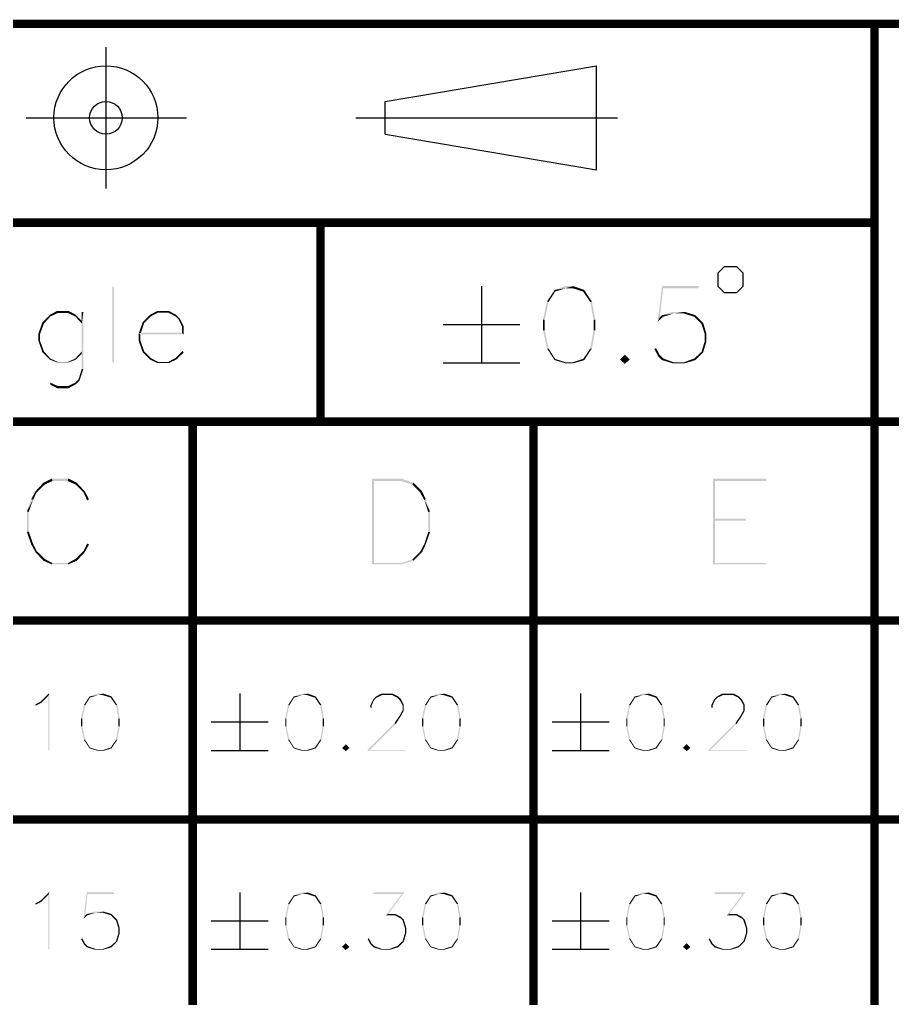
# Model space of a CAD drawing. Header units: millimetres. Extents: x 0 to 297, y 0 to 210.
# Drawn here: x 205.39 to 220.75, y 16.2 to 33.42 of the extents above; entities that cross this region are included whole.
import ezdxf

# ---------------------------------------------------------------- set-up
doc = ezdxf.new("R2010")
doc.units = ezdxf.units.MM
doc.header["$LTSCALE"] = 16.335
doc.linetypes.add('CENTER', pattern=[0.6, 0.375, -0.075, 0.075, -0.075])
doc.layers.get('0').update_dxf_attribs({"linetype": 'CONTINUOUS'})
doc.layers.add('DEFAULT_1', color=7, linetype='CENTER')

msp = doc.modelspace()

# ---------------------------------------------------------------- linework, layer by layer
at = {"color": 7, "linetype": 'Continuous'}
for p, q in [((211.823, 31.981), (215.542, 32.61)), ((215.542, 30.779), (215.542, 32.61)), ((211.823, 31.409), (211.823, 31.981)), ((211.823, 31.409), (215.542, 30.779)), ((191.19, 29.827), (220.44, 29.827)), ((210.69, 29.827), (210.69, 26.327)), ((210.723, 29.808), (220.473, 29.808)), ((210.723, 29.808), (210.723, 26.308)), ((220.473, 29.808), (220.473, 26.308)), ((213.52, 28.733), (213.52, 27.383)), ((212.845, 28.058), (214.195, 28.058)), ((212.845, 27.383), (214.195, 27.383)), ((191.19, 26.327), (220.44, 26.327)), ((210.723, 26.308), (220.473, 26.308)), ((209.263, 21.563), (209.263, 20.563)), ((215.263, 21.563), (215.263, 20.563)), ((208.763, 21.063), (209.763, 21.063)), ((214.763, 21.063), (215.763, 21.063)), ((208.763, 20.563), (209.763, 20.563)), ((214.763, 20.563), (215.763, 20.563)), ((209.263, 18.063), (209.263, 17.063)), ((215.263, 18.063), (215.263, 17.063)), ((208.763, 17.563), (209.763, 17.563)), ((214.763, 17.563), (215.763, 17.563)), ((208.763, 17.063), (209.763, 17.063)), ((214.763, 17.063), (215.763, 17.063))]:
    msp.add_line(p, q, dxfattribs=at)
at = {"color": 7, "linetype": 'Continuous', "const_width": 0.15}
for points in [[(179.434, 33.348), (291.734, 33.348)], [(220.434, 5.348), (220.434, 33.348)], [(179.434, 29.848), (220.43, 29.848)], [(210.684, 26.348), (210.684, 29.848)], [(179.434, 26.348), (291.734, 26.348)], [(208.434, 26.348), (208.434, 5.348)], [(214.434, 26.348), (214.434, 5.348)], [(179.434, 22.848), (243.734, 22.848)], [(179.434, 19.348), (243.734, 19.348)]]:
    msp.add_lwpolyline(points, dxfattribs=at)
at = {"color": 7, "linetype": 'Continuous'}
msp.add_lwpolyline([(217.676, 28.958), (217.676, 28.733), (217.789, 28.621), (218.014, 28.621), (218.126, 28.733), (218.126, 28.958), (218.014, 29.071), (217.789, 29.071), (217.676, 28.958)], dxfattribs=at)
for radius in [0.915, 0.288]:
    msp.add_circle((206.909, 31.695), radius, dxfattribs=at)
for points in [[(207.053, 28.721), (207.024, 27.39), (207.024, 28.721)], [(207.024, 27.39), (207.053, 28.721), (207.053, 27.39)], [(214.815, 28.637), (214.671, 28.463), (214.806, 28.666)], [(214.671, 28.463), (214.815, 28.637), (214.699, 28.454)], [(215.133, 28.733), (214.998, 28.695), (214.806, 28.666)], [(215.133, 28.733), (214.806, 28.666), (214.998, 28.733)], [(214.806, 28.666), (214.998, 28.695), (214.815, 28.637)], [(215.124, 28.695), (214.998, 28.695), (215.133, 28.733)], [(215.124, 28.695), (215.133, 28.733), (215.326, 28.666)], [(215.326, 28.666), (215.307, 28.637), (215.124, 28.695)], [(215.307, 28.637), (215.326, 28.666), (215.461, 28.463)], [(215.461, 28.463), (215.432, 28.454), (215.307, 28.637)], [(216.715, 28.695), (216.618, 28.106), (216.696, 28.733)], [(216.715, 28.695), (216.657, 28.184), (216.618, 28.106)], [(216.696, 28.733), (217.342, 28.733), (216.715, 28.695)], [(216.715, 28.695), (217.342, 28.733), (217.342, 28.695)], [(214.699, 28.454), (214.603, 28.145), (214.671, 28.463)], [(214.603, 28.145), (214.699, 28.454), (214.632, 28.135)], [(215.432, 28.454), (215.461, 28.463), (215.519, 28.145)], [(215.519, 28.145), (215.49, 28.135), (215.432, 28.454)], [(206.06, 28.258), (205.925, 28.229), (206.05, 28.296)], [(205.925, 28.229), (206.06, 28.258), (205.934, 28.2)], [(206.05, 28.296), (206.252, 28.296), (206.06, 28.258)], [(206.243, 28.258), (206.06, 28.258), (206.252, 28.296)], [(206.243, 28.258), (206.252, 28.296), (206.378, 28.229)], [(206.378, 28.229), (206.368, 28.2), (206.243, 28.258)], [(206.513, 28.277), (206.484, 28.123), (206.484, 28.277)], [(206.484, 28.075), (206.484, 28.123), (206.513, 28.277)], [(206.484, 27.583), (206.484, 28.075), (206.513, 28.277)], [(206.484, 27.544), (206.484, 27.583), (206.513, 28.277)], [(206.484, 27.274), (206.484, 27.544), (206.513, 28.277)], [(206.484, 27.274), (206.513, 28.277), (206.513, 27.274)], [(207.824, 28.267), (207.689, 28.229), (207.815, 28.296)], [(207.689, 28.229), (207.824, 28.267), (207.699, 28.2)], [(207.815, 28.296), (208.017, 28.296), (207.824, 28.267)], [(208.007, 28.267), (207.824, 28.267), (208.017, 28.296)], [(208.007, 28.267), (208.017, 28.296), (208.142, 28.229)], [(208.142, 28.229), (208.133, 28.2), (208.007, 28.267)], [(217.091, 28.28), (216.898, 28.251), (216.696, 28.222)], [(217.091, 28.28), (216.696, 28.222), (216.888, 28.28)], [(216.696, 28.222), (216.898, 28.251), (216.715, 28.193)], [(217.081, 28.251), (216.898, 28.251), (217.091, 28.28)], [(217.081, 28.251), (217.091, 28.28), (217.284, 28.222)], [(217.284, 28.222), (217.264, 28.193), (217.081, 28.251)], [(205.819, 28.075), (205.722, 27.901), (205.79, 28.094)], [(205.934, 28.2), (205.79, 28.094), (205.925, 28.229)], [(205.79, 28.094), (205.934, 28.2), (205.819, 28.075)], [(206.368, 28.2), (206.378, 28.229), (206.484, 28.123)], [(206.484, 28.123), (206.484, 28.075), (206.368, 28.2)], [(207.583, 28.084), (207.487, 27.901), (207.554, 28.094)], [(207.583, 28.084), (207.525, 27.911), (207.487, 27.901)], [(207.699, 28.2), (207.554, 28.094), (207.689, 28.229)], [(207.554, 28.094), (207.699, 28.2), (207.583, 28.084)], [(208.133, 28.2), (208.142, 28.229), (208.21, 28.161)], [(208.21, 28.161), (208.191, 28.142), (208.133, 28.2)], [(208.191, 28.142), (208.21, 28.161), (208.277, 28.026)], [(208.277, 28.026), (208.249, 28.017), (208.191, 28.142)], [(214.632, 28.135), (214.603, 27.952), (214.603, 28.145)], [(214.603, 27.952), (214.632, 28.135), (214.632, 27.952)], [(215.49, 27.952), (215.49, 28.135), (215.519, 28.145)], [(215.49, 27.952), (215.519, 28.145), (215.519, 27.952)], [(216.657, 28.184), (216.715, 28.193), (216.618, 28.106)], [(216.715, 28.193), (216.657, 28.184), (216.696, 28.222)], [(217.264, 28.193), (217.284, 28.222), (217.419, 28.087)], [(217.419, 28.087), (217.39, 28.068), (217.264, 28.193)], [(217.39, 28.068), (217.419, 28.087), (217.477, 27.894)], [(205.722, 27.901), (205.819, 28.075), (205.751, 27.891)], [(207.525, 27.911), (208.249, 27.911), (207.487, 27.901)], [(207.516, 27.882), (207.487, 27.901), (208.249, 27.911)], [(208.277, 27.882), (207.516, 27.882), (208.249, 27.911)], [(208.249, 27.911), (208.249, 28.017), (208.277, 28.026)], [(208.249, 27.911), (208.277, 28.026), (208.277, 27.882)], [(214.632, 27.952), (214.671, 27.634), (214.603, 27.952)], [(214.671, 27.634), (214.632, 27.952), (214.699, 27.634)], [(215.519, 27.952), (215.432, 27.634), (215.49, 27.952)], [(215.432, 27.634), (215.519, 27.952), (215.461, 27.634)], [(217.477, 27.894), (217.448, 27.885), (217.39, 28.068)], [(205.751, 27.891), (205.722, 27.766), (205.722, 27.901)], [(205.722, 27.766), (205.751, 27.891), (205.751, 27.766)], [(205.751, 27.766), (205.79, 27.573), (205.722, 27.766)], [(205.751, 27.766), (205.819, 27.583), (205.79, 27.573)], [(207.516, 27.882), (207.487, 27.766), (207.487, 27.901)], [(207.516, 27.882), (207.516, 27.776), (207.487, 27.766)], [(207.487, 27.766), (207.516, 27.776), (207.583, 27.583)], [(207.583, 27.583), (207.554, 27.573), (207.487, 27.766)], [(217.477, 27.759), (217.39, 27.576), (217.448, 27.769)], [(217.39, 27.576), (217.477, 27.759), (217.419, 27.566)], [(217.448, 27.769), (217.448, 27.885), (217.477, 27.894)], [(217.448, 27.769), (217.477, 27.894), (217.477, 27.759)], [(205.79, 27.573), (205.819, 27.583), (205.934, 27.457)], [(205.934, 27.457), (205.925, 27.438), (205.79, 27.573)], [(206.484, 27.544), (206.368, 27.457), (206.484, 27.583)], [(207.554, 27.573), (207.583, 27.583), (207.699, 27.467)], [(207.699, 27.467), (207.689, 27.438), (207.554, 27.573)], [(208.277, 27.564), (208.133, 27.467), (208.258, 27.592)], [(208.133, 27.467), (208.277, 27.564), (208.142, 27.438)], [(214.699, 27.634), (214.806, 27.431), (214.671, 27.634)], [(214.699, 27.634), (214.815, 27.451), (214.806, 27.431)], [(215.461, 27.634), (215.307, 27.451), (215.432, 27.634)], [(215.307, 27.451), (215.461, 27.634), (215.326, 27.431)], [(216.561, 27.624), (216.589, 27.644), (216.657, 27.518)], [(216.657, 27.518), (216.628, 27.499), (216.561, 27.624)], [(217.419, 27.566), (217.264, 27.46), (217.39, 27.576)], [(217.264, 27.46), (217.419, 27.566), (217.284, 27.431)], [(205.925, 27.438), (205.934, 27.457), (206.06, 27.4)], [(206.06, 27.4), (206.05, 27.39), (205.925, 27.438)], [(206.06, 27.4), (206.243, 27.4), (206.05, 27.39)], [(206.252, 27.39), (206.05, 27.39), (206.243, 27.4)], [(206.378, 27.438), (206.243, 27.4), (206.368, 27.457)], [(206.243, 27.4), (206.378, 27.438), (206.252, 27.39)], [(206.368, 27.457), (206.484, 27.544), (206.378, 27.438)], [(207.689, 27.438), (207.699, 27.467), (207.824, 27.4)], [(207.824, 27.4), (207.815, 27.38), (207.689, 27.438)], [(207.824, 27.4), (208.007, 27.4), (207.815, 27.38)], [(208.017, 27.38), (207.815, 27.38), (208.007, 27.4)], [(208.142, 27.438), (208.007, 27.4), (208.133, 27.467)], [(208.007, 27.4), (208.142, 27.438), (208.017, 27.38)], [(214.806, 27.431), (214.815, 27.451), (214.998, 27.393)], [(214.998, 27.393), (214.998, 27.374), (214.806, 27.431)], [(214.998, 27.393), (215.124, 27.393), (214.998, 27.374)], [(215.133, 27.374), (214.998, 27.374), (215.124, 27.393)], [(215.326, 27.431), (215.124, 27.393), (215.307, 27.451)], [(215.124, 27.393), (215.326, 27.431), (215.133, 27.374)], [(215.953, 27.441), (216.04, 27.528), (216.127, 27.441)], [(216.127, 27.441), (216.04, 27.364), (215.953, 27.441)], [(216.628, 27.499), (216.657, 27.518), (216.715, 27.46)], [(216.715, 27.46), (216.696, 27.431), (216.628, 27.499)], [(216.696, 27.431), (216.715, 27.46), (216.898, 27.393)], [(216.898, 27.393), (216.888, 27.374), (216.696, 27.431)], [(216.898, 27.393), (217.081, 27.393), (216.888, 27.374)], [(217.091, 27.374), (216.888, 27.374), (217.081, 27.393)], [(217.284, 27.431), (217.081, 27.393), (217.264, 27.46)], [(217.081, 27.393), (217.284, 27.431), (217.091, 27.374)], [(206.513, 27.274), (206.426, 27.091), (206.484, 27.274)], [(206.426, 27.091), (206.513, 27.274), (206.445, 27.072)], [(206.445, 27.072), (206.368, 27.033), (206.426, 27.091)], [(206.368, 27.033), (206.445, 27.072), (206.378, 27.004)], [(205.925, 27.004), (205.934, 27.033), (206.06, 26.975)], [(206.06, 26.975), (206.05, 26.937), (205.925, 27.004)], [(206.06, 26.975), (206.243, 26.975), (206.05, 26.937)], [(206.252, 26.937), (206.05, 26.937), (206.243, 26.975)], [(206.378, 27.004), (206.243, 26.975), (206.368, 27.033)], [(206.243, 26.975), (206.378, 27.004), (206.252, 26.937)], [(205.969, 25.304), (205.808, 25.272), (205.958, 25.347)], [(205.958, 25.347), (206.247, 25.347), (205.969, 25.304)], [(206.237, 25.304), (205.969, 25.304), (206.247, 25.347)], [(206.237, 25.304), (206.247, 25.347), (206.397, 25.272)], [(211.594, 25.347), (212.108, 25.347), (211.626, 25.304)], [(211.626, 25.304), (211.594, 23.836), (211.594, 25.347)], [(212.097, 25.304), (211.626, 25.304), (212.108, 25.347)], [(212.097, 25.304), (212.108, 25.347), (212.322, 25.272)], [(217.594, 25.347), (218.526, 25.347), (217.626, 25.304)], [(217.626, 25.304), (217.594, 23.836), (217.594, 25.347)], [(217.626, 25.304), (218.526, 25.347), (218.526, 25.304)], [(205.83, 25.24), (205.669, 25.122), (205.808, 25.272)], [(205.669, 25.122), (205.83, 25.24), (205.69, 25.101)], [(205.808, 25.272), (205.969, 25.304), (205.83, 25.24)], [(206.397, 25.272), (206.376, 25.24), (206.237, 25.304)], [(206.376, 25.24), (206.397, 25.272), (206.537, 25.122)], [(206.537, 25.122), (206.515, 25.101), (206.376, 25.24)], [(211.626, 25.304), (211.626, 23.858), (211.594, 23.836)], [(212.322, 25.272), (212.301, 25.24), (212.097, 25.304)], [(212.301, 25.24), (212.322, 25.272), (212.472, 25.122)], [(212.472, 25.122), (212.44, 25.101), (212.301, 25.24)], [(217.626, 25.304), (217.626, 24.64), (217.594, 23.836)], [(205.626, 24.972), (205.519, 24.768), (205.594, 24.983)], [(205.69, 25.101), (205.594, 24.983), (205.669, 25.122)], [(205.594, 24.983), (205.69, 25.101), (205.626, 24.972)], [(206.515, 25.101), (206.537, 25.122), (206.612, 24.983)], [(206.612, 24.983), (206.58, 24.961), (206.515, 25.101)], [(212.44, 25.101), (212.472, 25.122), (212.537, 24.983)], [(212.537, 24.983), (212.515, 24.961), (212.44, 25.101)], [(212.515, 24.961), (212.537, 24.983), (212.612, 24.768)], [(205.519, 24.768), (205.626, 24.972), (205.551, 24.758)], [(212.612, 24.768), (212.58, 24.758), (212.515, 24.961)], [(205.551, 24.758), (205.519, 24.404), (205.519, 24.768)], [(205.551, 24.758), (205.551, 24.415), (205.519, 24.404)], [(212.58, 24.404), (212.58, 24.758), (212.612, 24.768)], [(212.58, 24.404), (212.612, 24.768), (212.612, 24.404)], [(217.626, 24.64), (217.626, 24.608), (217.594, 23.836)], [(217.626, 24.608), (218.172, 24.64), (218.172, 24.608)], [(217.626, 24.64), (218.172, 24.64), (217.626, 24.608)], [(217.626, 24.608), (217.626, 23.858), (217.594, 23.836)], [(205.519, 24.404), (205.551, 24.415), (205.626, 24.201)], [(205.626, 24.201), (205.594, 24.19), (205.519, 24.404)], [(212.612, 24.404), (212.515, 24.201), (212.58, 24.404)], [(212.515, 24.201), (212.612, 24.404), (212.537, 24.19)], [(205.594, 24.19), (205.626, 24.201), (205.69, 24.072)], [(205.69, 24.072), (205.669, 24.051), (205.594, 24.19)], [(206.612, 24.19), (206.515, 24.072), (206.58, 24.201)], [(206.515, 24.072), (206.612, 24.19), (206.537, 24.051)], [(212.537, 24.19), (212.44, 24.061), (212.515, 24.201)], [(212.44, 24.061), (212.537, 24.19), (212.472, 24.051)], [(205.669, 24.051), (205.69, 24.072), (205.83, 23.933)], [(205.83, 23.933), (205.808, 23.901), (205.669, 24.051)], [(206.537, 24.051), (206.376, 23.933), (206.515, 24.072)], [(206.376, 23.933), (206.537, 24.051), (206.397, 23.901)], [(212.472, 24.051), (212.301, 23.922), (212.44, 24.061)], [(212.301, 23.922), (212.472, 24.051), (212.322, 23.901)], [(205.808, 23.901), (205.83, 23.933), (205.969, 23.858)], [(205.969, 23.858), (205.958, 23.836), (205.808, 23.901)], [(205.969, 23.858), (206.237, 23.858), (205.958, 23.836)], [(206.247, 23.836), (205.958, 23.836), (206.237, 23.858)], [(206.397, 23.901), (206.237, 23.858), (206.376, 23.933)], [(206.237, 23.858), (206.397, 23.901), (206.247, 23.836)], [(211.626, 23.858), (212.097, 23.858), (211.594, 23.836)], [(212.108, 23.836), (211.594, 23.836), (212.097, 23.858)], [(212.322, 23.901), (212.097, 23.858), (212.301, 23.922)], [(212.097, 23.858), (212.322, 23.901), (212.108, 23.836)], [(217.626, 23.858), (218.526, 23.858), (217.594, 23.836)], [(217.594, 23.836), (218.526, 23.858), (218.526, 23.836)], [(205.915, 21.563), (205.894, 21.52), (205.758, 21.42)], [(205.915, 21.563), (205.758, 21.42), (205.901, 21.563)], [(205.894, 20.563), (205.894, 21.52), (205.915, 21.563)], [(205.894, 20.563), (205.915, 21.563), (205.915, 20.563)], [(206.865, 21.563), (206.765, 21.535), (206.622, 21.513)], [(206.865, 21.563), (206.622, 21.513), (206.765, 21.563)], [(206.622, 21.513), (206.765, 21.535), (206.629, 21.492)], [(206.858, 21.535), (206.765, 21.535), (206.865, 21.563)], [(206.858, 21.535), (206.865, 21.563), (207.008, 21.513)], [(207.008, 21.513), (206.994, 21.492), (206.858, 21.535)], [(210.458, 21.563), (210.358, 21.535), (210.215, 21.513)], [(210.458, 21.563), (210.215, 21.513), (210.358, 21.563)], [(210.215, 21.513), (210.358, 21.535), (210.222, 21.492)], [(210.451, 21.535), (210.358, 21.535), (210.458, 21.563)], [(210.451, 21.535), (210.458, 21.563), (210.601, 21.513)], [(210.601, 21.513), (210.586, 21.492), (210.451, 21.535)], [(211.765, 21.535), (211.665, 21.513), (211.758, 21.563)], [(211.665, 21.513), (211.765, 21.535), (211.672, 21.492)], [(211.758, 21.563), (211.951, 21.563), (211.765, 21.535)], [(211.951, 21.535), (211.765, 21.535), (211.951, 21.563)], [(211.951, 21.535), (211.951, 21.563), (212.051, 21.513)], [(212.051, 21.513), (212.036, 21.492), (211.951, 21.535)], [(212.865, 21.563), (212.765, 21.535), (212.622, 21.513)], [(212.865, 21.563), (212.622, 21.513), (212.765, 21.563)], [(212.622, 21.513), (212.765, 21.535), (212.629, 21.492)], [(212.858, 21.535), (212.765, 21.535), (212.865, 21.563)], [(212.858, 21.535), (212.865, 21.563), (213.008, 21.513)], [(213.008, 21.513), (212.994, 21.492), (212.858, 21.535)], [(216.458, 21.563), (216.358, 21.535), (216.215, 21.513)], [(216.458, 21.563), (216.215, 21.513), (216.358, 21.563)], [(216.215, 21.513), (216.358, 21.535), (216.222, 21.492)], [(216.451, 21.535), (216.358, 21.535), (216.458, 21.563)], [(216.451, 21.535), (216.458, 21.563), (216.601, 21.513)], [(216.601, 21.513), (216.586, 21.492), (216.451, 21.535)], [(217.765, 21.535), (217.665, 21.513), (217.758, 21.563)], [(217.665, 21.513), (217.765, 21.535), (217.672, 21.492)], [(217.758, 21.563), (217.951, 21.563), (217.765, 21.535)], [(217.951, 21.535), (217.765, 21.535), (217.951, 21.563)], [(217.951, 21.535), (217.951, 21.563), (218.051, 21.513)], [(218.051, 21.513), (218.036, 21.492), (217.951, 21.535)], [(218.865, 21.563), (218.765, 21.535), (218.622, 21.513)], [(218.865, 21.563), (218.622, 21.513), (218.765, 21.563)], [(218.622, 21.513), (218.765, 21.535), (218.629, 21.492)], [(218.858, 21.535), (218.765, 21.535), (218.865, 21.563)], [(218.858, 21.535), (218.865, 21.563), (219.008, 21.513)], [(219.008, 21.513), (218.994, 21.492), (218.858, 21.535)], [(205.772, 21.399), (205.665, 21.37), (205.758, 21.42)], [(205.665, 21.37), (205.772, 21.399), (205.672, 21.349)], [(205.758, 21.42), (205.894, 21.52), (205.772, 21.399)], [(206.544, 21.356), (206.472, 21.127), (206.522, 21.363)], [(206.629, 21.492), (206.522, 21.363), (206.622, 21.513)], [(206.522, 21.363), (206.629, 21.492), (206.544, 21.356)], [(206.994, 21.492), (207.008, 21.513), (207.108, 21.363)], [(207.108, 21.363), (207.086, 21.356), (206.994, 21.492)], [(207.086, 21.356), (207.108, 21.363), (207.151, 21.127)], [(210.136, 21.356), (210.065, 21.127), (210.115, 21.363)], [(210.222, 21.492), (210.115, 21.363), (210.215, 21.513)], [(210.115, 21.363), (210.222, 21.492), (210.136, 21.356)], [(210.586, 21.492), (210.601, 21.513), (210.701, 21.363)], [(210.701, 21.363), (210.679, 21.356), (210.586, 21.492)], [(210.679, 21.356), (210.701, 21.363), (210.744, 21.127)], [(211.629, 21.449), (211.565, 21.363), (211.615, 21.463)], [(211.565, 21.363), (211.629, 21.449), (211.586, 21.356)], [(211.586, 21.356), (211.565, 21.313), (211.565, 21.363)], [(211.672, 21.492), (211.615, 21.463), (211.665, 21.513)], [(211.615, 21.463), (211.672, 21.492), (211.629, 21.449)], [(212.036, 21.492), (212.051, 21.513), (212.101, 21.463)], [(212.101, 21.463), (212.079, 21.449), (212.036, 21.492)], [(212.079, 21.449), (212.101, 21.463), (212.151, 21.363)], [(212.151, 21.363), (212.129, 21.356), (212.079, 21.449)], [(212.129, 21.27), (212.129, 21.356), (212.151, 21.363)], [(212.129, 21.27), (212.151, 21.363), (212.151, 21.263)], [(212.544, 21.356), (212.472, 21.127), (212.522, 21.363)], [(212.629, 21.492), (212.522, 21.363), (212.622, 21.513)], [(212.522, 21.363), (212.629, 21.492), (212.544, 21.356)], [(212.994, 21.492), (213.008, 21.513), (213.108, 21.363)], [(213.108, 21.363), (213.086, 21.356), (212.994, 21.492)], [(213.086, 21.356), (213.108, 21.363), (213.151, 21.127)], [(216.136, 21.356), (216.065, 21.127), (216.115, 21.363)], [(216.222, 21.492), (216.115, 21.363), (216.215, 21.513)], [(216.115, 21.363), (216.222, 21.492), (216.136, 21.356)], [(216.586, 21.492), (216.601, 21.513), (216.701, 21.363)], [(216.701, 21.363), (216.679, 21.356), (216.586, 21.492)], [(216.679, 21.356), (216.701, 21.363), (216.744, 21.127)], [(217.629, 21.449), (217.565, 21.363), (217.615, 21.463)], [(217.565, 21.363), (217.629, 21.449), (217.586, 21.356)], [(217.586, 21.356), (217.565, 21.313), (217.565, 21.363)], [(217.672, 21.492), (217.615, 21.463), (217.665, 21.513)], [(217.615, 21.463), (217.672, 21.492), (217.629, 21.449)], [(218.036, 21.492), (218.051, 21.513), (218.101, 21.463)], [(218.101, 21.463), (218.079, 21.449), (218.036, 21.492)], [(218.079, 21.449), (218.101, 21.463), (218.151, 21.363)], [(218.151, 21.363), (218.129, 21.356), (218.079, 21.449)], [(218.129, 21.27), (218.129, 21.356), (218.151, 21.363)], [(218.129, 21.27), (218.151, 21.363), (218.151, 21.263)], [(218.544, 21.356), (218.472, 21.127), (218.522, 21.363)], [(218.629, 21.492), (218.522, 21.363), (218.622, 21.513)], [(218.522, 21.363), (218.629, 21.492), (218.544, 21.356)], [(218.994, 21.492), (219.008, 21.513), (219.108, 21.363)], [(219.108, 21.363), (219.086, 21.356), (218.994, 21.492)], [(219.086, 21.356), (219.108, 21.363), (219.151, 21.127)], [(206.472, 21.127), (206.544, 21.356), (206.494, 21.12)], [(207.151, 21.127), (207.129, 21.12), (207.086, 21.356)], [(210.065, 21.127), (210.136, 21.356), (210.086, 21.12)], [(210.744, 21.127), (210.722, 21.12), (210.679, 21.356)], [(211.565, 21.313), (211.586, 21.356), (211.586, 21.313)], [(212.151, 21.263), (212.079, 21.177), (212.129, 21.27)], [(212.079, 21.177), (212.151, 21.263), (212.101, 21.17)], [(212.472, 21.127), (212.544, 21.356), (212.494, 21.12)], [(213.151, 21.127), (213.129, 21.12), (213.086, 21.356)], [(216.065, 21.127), (216.136, 21.356), (216.086, 21.12)], [(216.744, 21.127), (216.722, 21.12), (216.679, 21.356)], [(217.565, 21.313), (217.586, 21.356), (217.586, 21.313)], [(218.151, 21.263), (218.079, 21.177), (218.129, 21.27)], [(218.079, 21.177), (218.151, 21.263), (218.101, 21.17)], [(218.472, 21.127), (218.544, 21.356), (218.494, 21.12)], [(219.151, 21.127), (219.129, 21.12), (219.086, 21.356)], [(206.494, 21.12), (206.472, 20.985), (206.472, 21.127)], [(206.472, 20.985), (206.494, 21.12), (206.494, 20.985)], [(207.129, 20.985), (207.129, 21.12), (207.151, 21.127)], [(207.129, 20.985), (207.151, 21.127), (207.151, 20.985)], [(210.086, 21.12), (210.065, 20.985), (210.065, 21.127)], [(210.065, 20.985), (210.086, 21.12), (210.086, 20.985)], [(210.722, 20.985), (210.722, 21.12), (210.744, 21.127)], [(210.722, 20.985), (210.744, 21.127), (210.744, 20.985)], [(212.008, 21.027), (211.501, 20.556), (211.986, 21.042)], [(212.008, 21.027), (211.551, 20.57), (211.501, 20.556)], [(212.101, 21.17), (211.986, 21.042), (212.079, 21.177)], [(211.986, 21.042), (212.101, 21.17), (212.008, 21.027)], [(212.494, 21.12), (212.472, 20.985), (212.472, 21.127)], [(212.472, 20.985), (212.494, 21.12), (212.494, 20.985)], [(213.129, 20.985), (213.129, 21.12), (213.151, 21.127)], [(213.129, 20.985), (213.151, 21.127), (213.151, 20.985)], [(216.086, 21.12), (216.065, 20.985), (216.065, 21.127)], [(216.065, 20.985), (216.086, 21.12), (216.086, 20.985)], [(216.722, 20.985), (216.722, 21.12), (216.744, 21.127)], [(216.722, 20.985), (216.744, 21.127), (216.744, 20.985)], [(218.008, 21.027), (217.501, 20.556), (217.986, 21.042)], [(218.008, 21.027), (217.551, 20.57), (217.501, 20.556)], [(218.101, 21.17), (217.986, 21.042), (218.079, 21.177)], [(217.986, 21.042), (218.101, 21.17), (218.008, 21.027)], [(218.494, 21.12), (218.472, 20.985), (218.472, 21.127)], [(218.472, 20.985), (218.494, 21.12), (218.494, 20.985)], [(219.129, 20.985), (219.129, 21.12), (219.151, 21.127)], [(219.129, 20.985), (219.151, 21.127), (219.151, 20.985)], [(206.494, 20.985), (206.522, 20.749), (206.472, 20.985)], [(206.522, 20.749), (206.494, 20.985), (206.544, 20.749)], [(207.151, 20.985), (207.086, 20.749), (207.129, 20.985)], [(207.086, 20.749), (207.151, 20.985), (207.108, 20.749)], [(210.086, 20.985), (210.115, 20.749), (210.065, 20.985)], [(210.115, 20.749), (210.086, 20.985), (210.136, 20.749)], [(210.744, 20.985), (210.679, 20.749), (210.722, 20.985)], [(210.679, 20.749), (210.744, 20.985), (210.701, 20.749)], [(212.494, 20.985), (212.522, 20.749), (212.472, 20.985)], [(212.522, 20.749), (212.494, 20.985), (212.544, 20.749)], [(213.151, 20.985), (213.086, 20.749), (213.129, 20.985)], [(213.086, 20.749), (213.151, 20.985), (213.108, 20.749)], [(216.086, 20.985), (216.115, 20.749), (216.065, 20.985)], [(216.115, 20.749), (216.086, 20.985), (216.136, 20.749)], [(216.744, 20.985), (216.679, 20.749), (216.722, 20.985)], [(216.679, 20.749), (216.744, 20.985), (216.701, 20.749)], [(218.494, 20.985), (218.522, 20.749), (218.472, 20.985)], [(218.522, 20.749), (218.494, 20.985), (218.544, 20.749)], [(219.151, 20.985), (219.086, 20.749), (219.129, 20.985)], [(219.086, 20.749), (219.151, 20.985), (219.108, 20.749)], [(206.544, 20.749), (206.622, 20.599), (206.522, 20.749)], [(206.544, 20.749), (206.629, 20.613), (206.622, 20.599)], [(207.108, 20.749), (206.994, 20.613), (207.086, 20.749)], [(206.994, 20.613), (207.108, 20.749), (207.008, 20.599)], [(210.136, 20.749), (210.215, 20.599), (210.115, 20.749)], [(210.136, 20.749), (210.222, 20.613), (210.215, 20.599)], [(210.701, 20.749), (210.586, 20.613), (210.679, 20.749)], [(210.586, 20.613), (210.701, 20.749), (210.601, 20.599)], [(211.065, 20.606), (211.129, 20.67), (211.194, 20.606)], [(212.544, 20.749), (212.622, 20.599), (212.522, 20.749)], [(212.544, 20.749), (212.629, 20.613), (212.622, 20.599)], [(213.108, 20.749), (212.994, 20.613), (213.086, 20.749)], [(212.994, 20.613), (213.108, 20.749), (213.008, 20.599)], [(216.136, 20.749), (216.215, 20.599), (216.115, 20.749)], [(216.136, 20.749), (216.222, 20.613), (216.215, 20.599)], [(216.701, 20.749), (216.586, 20.613), (216.679, 20.749)], [(216.586, 20.613), (216.701, 20.749), (216.601, 20.599)], [(217.065, 20.606), (217.129, 20.67), (217.194, 20.606)], [(218.544, 20.749), (218.622, 20.599), (218.522, 20.749)], [(218.544, 20.749), (218.629, 20.613), (218.622, 20.599)], [(219.108, 20.749), (218.994, 20.613), (219.086, 20.749)], [(218.994, 20.613), (219.108, 20.749), (219.008, 20.599)], [(206.622, 20.599), (206.629, 20.613), (206.765, 20.57)], [(206.765, 20.57), (206.765, 20.556), (206.622, 20.599)], [(206.765, 20.57), (206.858, 20.57), (206.765, 20.556)], [(206.865, 20.556), (206.765, 20.556), (206.858, 20.57)], [(207.008, 20.599), (206.858, 20.57), (206.994, 20.613)], [(206.858, 20.57), (207.008, 20.599), (206.865, 20.556)], [(210.215, 20.599), (210.222, 20.613), (210.358, 20.57)], [(210.358, 20.57), (210.358, 20.556), (210.215, 20.599)], [(210.358, 20.57), (210.451, 20.57), (210.358, 20.556)], [(210.458, 20.556), (210.358, 20.556), (210.451, 20.57)], [(210.601, 20.599), (210.451, 20.57), (210.586, 20.613)], [(210.451, 20.57), (210.601, 20.599), (210.458, 20.556)], [(211.194, 20.606), (211.129, 20.549), (211.065, 20.606)], [(211.551, 20.57), (212.186, 20.57), (211.501, 20.556)], [(211.501, 20.556), (212.186, 20.57), (212.186, 20.556)], [(212.622, 20.599), (212.629, 20.613), (212.765, 20.57)], [(212.765, 20.57), (212.765, 20.556), (212.622, 20.599)], [(212.765, 20.57), (212.858, 20.57), (212.765, 20.556)], [(212.865, 20.556), (212.765, 20.556), (212.858, 20.57)], [(213.008, 20.599), (212.858, 20.57), (212.994, 20.613)], [(212.858, 20.57), (213.008, 20.599), (212.865, 20.556)], [(216.215, 20.599), (216.222, 20.613), (216.358, 20.57)], [(216.358, 20.57), (216.358, 20.556), (216.215, 20.599)], [(216.358, 20.57), (216.451, 20.57), (216.358, 20.556)], [(216.458, 20.556), (216.358, 20.556), (216.451, 20.57)], [(216.601, 20.599), (216.451, 20.57), (216.586, 20.613)], [(216.451, 20.57), (216.601, 20.599), (216.458, 20.556)], [(217.194, 20.606), (217.129, 20.549), (217.065, 20.606)], [(217.551, 20.57), (218.186, 20.57), (217.501, 20.556)], [(217.501, 20.556), (218.186, 20.57), (218.186, 20.556)], [(218.622, 20.599), (218.629, 20.613), (218.765, 20.57)], [(218.765, 20.57), (218.765, 20.556), (218.622, 20.599)], [(218.765, 20.57), (218.858, 20.57), (218.765, 20.556)], [(218.865, 20.556), (218.765, 20.556), (218.858, 20.57)], [(219.008, 20.599), (218.858, 20.57), (218.994, 20.613)], [(218.858, 20.57), (219.008, 20.599), (218.865, 20.556)], [(205.772, 17.899), (205.665, 17.87), (205.758, 17.92)], [(205.915, 18.063), (205.894, 18.02), (205.758, 17.92)], [(205.915, 18.063), (205.758, 17.92), (205.901, 18.063)], [(205.758, 17.92), (205.894, 18.02), (205.772, 17.899)], [(205.894, 17.063), (205.894, 18.02), (205.915, 18.063)], [(205.894, 17.063), (205.915, 18.063), (205.915, 17.063)], [(206.586, 18.035), (206.515, 17.599), (206.572, 18.063)], [(206.586, 18.035), (206.544, 17.656), (206.515, 17.599)], [(206.572, 18.063), (207.051, 18.063), (206.586, 18.035)], [(206.586, 18.035), (207.051, 18.063), (207.051, 18.035)], [(210.222, 17.992), (210.115, 17.863), (210.215, 18.013)], [(210.115, 17.863), (210.222, 17.992), (210.136, 17.856)], [(210.458, 18.063), (210.358, 18.035), (210.215, 18.013)], [(210.458, 18.063), (210.215, 18.013), (210.358, 18.063)], [(210.215, 18.013), (210.358, 18.035), (210.222, 17.992)], [(210.451, 18.035), (210.358, 18.035), (210.458, 18.063)], [(210.451, 18.035), (210.458, 18.063), (210.601, 18.013)], [(210.601, 18.013), (210.586, 17.992), (210.451, 18.035)], [(210.586, 17.992), (210.601, 18.013), (210.701, 17.863)], [(210.701, 17.863), (210.679, 17.856), (210.586, 17.992)], [(212.158, 18.063), (211.622, 18.035), (211.622, 18.063)], [(212.115, 18.035), (211.622, 18.035), (212.158, 18.063)], [(211.879, 17.685), (211.836, 17.663), (212.115, 18.035)], [(212.115, 18.035), (212.158, 18.063), (211.879, 17.685)], [(212.629, 17.992), (212.522, 17.863), (212.622, 18.013)], [(212.522, 17.863), (212.629, 17.992), (212.544, 17.856)], [(212.865, 18.063), (212.765, 18.035), (212.622, 18.013)], [(212.865, 18.063), (212.622, 18.013), (212.765, 18.063)], [(212.622, 18.013), (212.765, 18.035), (212.629, 17.992)], [(212.858, 18.035), (212.765, 18.035), (212.865, 18.063)], [(212.858, 18.035), (212.865, 18.063), (213.008, 18.013)], [(213.008, 18.013), (212.994, 17.992), (212.858, 18.035)], [(212.994, 17.992), (213.008, 18.013), (213.108, 17.863)], [(213.108, 17.863), (213.086, 17.856), (212.994, 17.992)], [(216.222, 17.992), (216.115, 17.863), (216.215, 18.013)], [(216.115, 17.863), (216.222, 17.992), (216.136, 17.856)], [(216.458, 18.063), (216.358, 18.035), (216.215, 18.013)], [(216.458, 18.063), (216.215, 18.013), (216.358, 18.063)], [(216.215, 18.013), (216.358, 18.035), (216.222, 17.992)], [(216.451, 18.035), (216.358, 18.035), (216.458, 18.063)], [(216.451, 18.035), (216.458, 18.063), (216.601, 18.013)], [(216.601, 18.013), (216.586, 17.992), (216.451, 18.035)], [(216.586, 17.992), (216.601, 18.013), (216.701, 17.863)], [(216.701, 17.863), (216.679, 17.856), (216.586, 17.992)], [(218.158, 18.063), (217.622, 18.035), (217.622, 18.063)], [(218.115, 18.035), (217.622, 18.035), (218.158, 18.063)], [(217.879, 17.685), (217.836, 17.663), (218.115, 18.035)], [(218.115, 18.035), (218.158, 18.063), (217.879, 17.685)], [(218.629, 17.992), (218.522, 17.863), (218.622, 18.013)], [(218.522, 17.863), (218.629, 17.992), (218.544, 17.856)], [(218.865, 18.063), (218.765, 18.035), (218.622, 18.013)], [(218.865, 18.063), (218.622, 18.013), (218.765, 18.063)], [(218.622, 18.013), (218.765, 18.035), (218.629, 17.992)], [(218.858, 18.035), (218.765, 18.035), (218.865, 18.063)], [(218.858, 18.035), (218.865, 18.063), (219.008, 18.013)], [(219.008, 18.013), (218.994, 17.992), (218.858, 18.035)], [(218.994, 17.992), (219.008, 18.013), (219.108, 17.863)], [(219.108, 17.863), (219.086, 17.856), (218.994, 17.992)], [(205.665, 17.87), (205.772, 17.899), (205.672, 17.849)], [(210.136, 17.856), (210.065, 17.627), (210.115, 17.863)], [(210.065, 17.627), (210.136, 17.856), (210.086, 17.62)], [(210.679, 17.856), (210.701, 17.863), (210.744, 17.627)], [(210.744, 17.627), (210.722, 17.62), (210.679, 17.856)], [(212.544, 17.856), (212.472, 17.627), (212.522, 17.863)], [(212.472, 17.627), (212.544, 17.856), (212.494, 17.62)], [(213.086, 17.856), (213.108, 17.863), (213.151, 17.627)], [(213.151, 17.627), (213.129, 17.62), (213.086, 17.856)], [(216.136, 17.856), (216.065, 17.627), (216.115, 17.863)], [(216.065, 17.627), (216.136, 17.856), (216.086, 17.62)], [(216.679, 17.856), (216.701, 17.863), (216.744, 17.627)], [(216.744, 17.627), (216.722, 17.62), (216.679, 17.856)], [(218.544, 17.856), (218.472, 17.627), (218.522, 17.863)], [(218.472, 17.627), (218.544, 17.856), (218.494, 17.62)], [(219.086, 17.856), (219.108, 17.863), (219.151, 17.627)], [(219.151, 17.627), (219.129, 17.62), (219.086, 17.856)], [(206.544, 17.656), (206.586, 17.663), (206.515, 17.599)], [(206.586, 17.663), (206.544, 17.656), (206.572, 17.685)], [(206.865, 17.727), (206.722, 17.706), (206.572, 17.685)], [(206.865, 17.727), (206.572, 17.685), (206.715, 17.727)], [(206.572, 17.685), (206.722, 17.706), (206.586, 17.663)], [(206.858, 17.706), (206.722, 17.706), (206.865, 17.727)], [(206.858, 17.706), (206.865, 17.727), (207.008, 17.685)], [(207.008, 17.685), (206.994, 17.663), (206.858, 17.706)], [(206.994, 17.663), (207.008, 17.685), (207.108, 17.585)], [(207.108, 17.585), (207.086, 17.57), (206.994, 17.663)], [(207.086, 17.57), (207.108, 17.585), (207.151, 17.442)], [(207.151, 17.442), (207.129, 17.435), (207.086, 17.57)], [(210.086, 17.62), (210.065, 17.485), (210.065, 17.627)], [(210.065, 17.485), (210.086, 17.62), (210.086, 17.485)], [(210.722, 17.485), (210.722, 17.62), (210.744, 17.627)], [(210.722, 17.485), (210.744, 17.627), (210.744, 17.485)], [(211.879, 17.685), (212.001, 17.685), (211.836, 17.663)], [(211.994, 17.663), (211.836, 17.663), (212.001, 17.685)], [(211.994, 17.663), (212.001, 17.685), (212.101, 17.635)], [(212.101, 17.635), (212.086, 17.613), (211.994, 17.663)], [(212.086, 17.613), (212.101, 17.635), (212.151, 17.585)], [(212.151, 17.585), (212.129, 17.57), (212.086, 17.613)], [(212.129, 17.57), (212.151, 17.585), (212.194, 17.442)], [(212.194, 17.442), (212.172, 17.435), (212.129, 17.57)], [(212.494, 17.62), (212.472, 17.485), (212.472, 17.627)], [(212.472, 17.485), (212.494, 17.62), (212.494, 17.485)], [(213.129, 17.485), (213.129, 17.62), (213.151, 17.627)], [(213.129, 17.485), (213.151, 17.627), (213.151, 17.485)], [(216.086, 17.62), (216.065, 17.485), (216.065, 17.627)], [(216.065, 17.485), (216.086, 17.62), (216.086, 17.485)], [(216.722, 17.485), (216.722, 17.62), (216.744, 17.627)], [(216.722, 17.485), (216.744, 17.627), (216.744, 17.485)], [(217.879, 17.685), (218.001, 17.685), (217.836, 17.663)], [(217.994, 17.663), (217.836, 17.663), (218.001, 17.685)], [(217.994, 17.663), (218.001, 17.685), (218.101, 17.635)], [(218.101, 17.635), (218.086, 17.613), (217.994, 17.663)], [(218.086, 17.613), (218.101, 17.635), (218.151, 17.585)], [(218.151, 17.585), (218.129, 17.57), (218.086, 17.613)], [(218.129, 17.57), (218.151, 17.585), (218.194, 17.442)], [(218.194, 17.442), (218.172, 17.435), (218.129, 17.57)], [(218.494, 17.62), (218.472, 17.485), (218.472, 17.627)], [(218.472, 17.485), (218.494, 17.62), (218.494, 17.485)], [(219.129, 17.485), (219.129, 17.62), (219.151, 17.627)], [(219.129, 17.485), (219.151, 17.627), (219.151, 17.485)], [(207.129, 17.349), (207.129, 17.435), (207.151, 17.442)], [(207.129, 17.349), (207.151, 17.442), (207.151, 17.342)], [(210.086, 17.485), (210.115, 17.249), (210.065, 17.485)], [(210.115, 17.249), (210.086, 17.485), (210.136, 17.249)], [(210.744, 17.485), (210.679, 17.249), (210.722, 17.485)], [(210.679, 17.249), (210.744, 17.485), (210.701, 17.249)], [(212.172, 17.349), (212.172, 17.435), (212.194, 17.442)], [(212.172, 17.349), (212.194, 17.442), (212.194, 17.342)], [(212.494, 17.485), (212.522, 17.249), (212.472, 17.485)], [(212.522, 17.249), (212.494, 17.485), (212.544, 17.249)], [(213.151, 17.485), (213.086, 17.249), (213.129, 17.485)], [(213.086, 17.249), (213.151, 17.485), (213.108, 17.249)], [(216.086, 17.485), (216.115, 17.249), (216.065, 17.485)], [(216.115, 17.249), (216.086, 17.485), (216.136, 17.249)], [(216.744, 17.485), (216.679, 17.249), (216.722, 17.485)], [(216.679, 17.249), (216.744, 17.485), (216.701, 17.249)], [(218.172, 17.349), (218.172, 17.435), (218.194, 17.442)], [(218.172, 17.349), (218.194, 17.442), (218.194, 17.342)], [(218.494, 17.485), (218.522, 17.249), (218.472, 17.485)], [(218.522, 17.249), (218.494, 17.485), (218.544, 17.249)], [(219.151, 17.485), (219.086, 17.249), (219.129, 17.485)], [(219.086, 17.249), (219.151, 17.485), (219.108, 17.249)], [(206.472, 17.242), (206.494, 17.256), (206.544, 17.163)], [(206.544, 17.163), (206.522, 17.149), (206.472, 17.242)], [(207.151, 17.342), (207.086, 17.206), (207.129, 17.349)], [(207.086, 17.206), (207.151, 17.342), (207.108, 17.199)], [(210.136, 17.249), (210.215, 17.099), (210.115, 17.249)], [(210.136, 17.249), (210.222, 17.113), (210.215, 17.099)], [(210.701, 17.249), (210.586, 17.113), (210.679, 17.249)], [(210.586, 17.113), (210.701, 17.249), (210.601, 17.099)], [(211.515, 17.242), (211.536, 17.256), (211.586, 17.163)], [(211.586, 17.163), (211.565, 17.149), (211.515, 17.242)], [(212.194, 17.342), (212.129, 17.206), (212.172, 17.349)], [(212.129, 17.206), (212.194, 17.342), (212.151, 17.199)], [(212.544, 17.249), (212.622, 17.099), (212.522, 17.249)], [(212.544, 17.249), (212.629, 17.113), (212.622, 17.099)], [(213.108, 17.249), (212.994, 17.113), (213.086, 17.249)], [(212.994, 17.113), (213.108, 17.249), (213.008, 17.099)], [(216.136, 17.249), (216.215, 17.099), (216.115, 17.249)], [(216.136, 17.249), (216.222, 17.113), (216.215, 17.099)], [(216.701, 17.249), (216.586, 17.113), (216.679, 17.249)], [(216.586, 17.113), (216.701, 17.249), (216.601, 17.099)], [(217.515, 17.242), (217.536, 17.256), (217.586, 17.163)], [(217.586, 17.163), (217.565, 17.149), (217.515, 17.242)], [(218.194, 17.342), (218.129, 17.206), (218.172, 17.349)], [(218.129, 17.206), (218.194, 17.342), (218.151, 17.199)], [(218.544, 17.249), (218.622, 17.099), (218.522, 17.249)], [(218.544, 17.249), (218.629, 17.113), (218.622, 17.099)], [(219.108, 17.249), (218.994, 17.113), (219.086, 17.249)], [(218.994, 17.113), (219.108, 17.249), (219.008, 17.099)], [(206.522, 17.149), (206.544, 17.163), (206.586, 17.12)], [(206.586, 17.12), (206.572, 17.099), (206.522, 17.149)], [(206.572, 17.099), (206.586, 17.12), (206.722, 17.07)], [(206.722, 17.07), (206.715, 17.056), (206.572, 17.099)], [(206.722, 17.07), (206.858, 17.07), (206.715, 17.056)], [(206.865, 17.056), (206.715, 17.056), (206.858, 17.07)], [(207.008, 17.099), (206.858, 17.07), (206.994, 17.12)], [(206.858, 17.07), (207.008, 17.099), (206.865, 17.056)], [(207.108, 17.199), (206.994, 17.12), (207.086, 17.206)], [(206.994, 17.12), (207.108, 17.199), (207.008, 17.099)], [(210.215, 17.099), (210.222, 17.113), (210.358, 17.07)], [(210.358, 17.07), (210.358, 17.056), (210.215, 17.099)], [(210.358, 17.07), (210.451, 17.07), (210.358, 17.056)], [(210.458, 17.056), (210.358, 17.056), (210.451, 17.07)], [(210.601, 17.099), (210.451, 17.07), (210.586, 17.113)], [(210.451, 17.07), (210.601, 17.099), (210.458, 17.056)], [(211.065, 17.106), (211.129, 17.17), (211.194, 17.106)], [(211.194, 17.106), (211.129, 17.049), (211.065, 17.106)], [(211.565, 17.149), (211.586, 17.163), (211.629, 17.12)], [(211.629, 17.12), (211.615, 17.099), (211.565, 17.149)], [(211.615, 17.099), (211.629, 17.12), (211.765, 17.07)], [(211.765, 17.07), (211.758, 17.056), (211.615, 17.099)], [(211.765, 17.07), (211.901, 17.07), (211.758, 17.056)], [(211.908, 17.056), (211.758, 17.056), (211.901, 17.07)], [(212.051, 17.099), (211.901, 17.07), (212.036, 17.12)], [(211.901, 17.07), (212.051, 17.099), (211.908, 17.056)], [(212.151, 17.199), (212.036, 17.12), (212.129, 17.206)], [(212.036, 17.12), (212.151, 17.199), (212.051, 17.099)], [(212.622, 17.099), (212.629, 17.113), (212.765, 17.07)], [(212.765, 17.07), (212.765, 17.056), (212.622, 17.099)], [(212.765, 17.07), (212.858, 17.07), (212.765, 17.056)], [(212.865, 17.056), (212.765, 17.056), (212.858, 17.07)], [(213.008, 17.099), (212.858, 17.07), (212.994, 17.113)], [(212.858, 17.07), (213.008, 17.099), (212.865, 17.056)], [(216.215, 17.099), (216.222, 17.113), (216.358, 17.07)], [(216.358, 17.07), (216.358, 17.056), (216.215, 17.099)], [(216.358, 17.07), (216.451, 17.07), (216.358, 17.056)], [(216.458, 17.056), (216.358, 17.056), (216.451, 17.07)], [(216.601, 17.099), (216.451, 17.07), (216.586, 17.113)], [(216.451, 17.07), (216.601, 17.099), (216.458, 17.056)], [(217.065, 17.106), (217.129, 17.17), (217.194, 17.106)], [(217.194, 17.106), (217.129, 17.049), (217.065, 17.106)], [(217.565, 17.149), (217.586, 17.163), (217.629, 17.12)], [(217.629, 17.12), (217.615, 17.099), (217.565, 17.149)], [(217.615, 17.099), (217.629, 17.12), (217.765, 17.07)], [(217.765, 17.07), (217.758, 17.056), (217.615, 17.099)], [(217.765, 17.07), (217.901, 17.07), (217.758, 17.056)], [(217.908, 17.056), (217.758, 17.056), (217.901, 17.07)], [(218.051, 17.099), (217.901, 17.07), (218.036, 17.12)], [(217.901, 17.07), (218.051, 17.099), (217.908, 17.056)], [(218.151, 17.199), (218.036, 17.12), (218.129, 17.206)], [(218.036, 17.12), (218.151, 17.199), (218.051, 17.099)], [(218.622, 17.099), (218.629, 17.113), (218.765, 17.07)], [(218.765, 17.07), (218.765, 17.056), (218.622, 17.099)], [(218.765, 17.07), (218.858, 17.07), (218.765, 17.056)], [(218.865, 17.056), (218.765, 17.056), (218.858, 17.07)], [(219.008, 17.099), (218.858, 17.07), (218.994, 17.113)], [(218.858, 17.07), (219.008, 17.099), (218.865, 17.056)]]:
    msp.add_solid(points, dxfattribs=at)
at = {"layer": 'DEFAULT_1', "color": 7, "linetype": 'CENTER'}
for p, q in [((206.909, 32.936), (206.909, 30.453)), ((205.508, 31.695), (208.329, 31.695)), ((211.305, 31.695), (215.911, 31.695))]:
    msp.add_line(p, q, dxfattribs=at)

doc.saveas('drawing.dxf')
